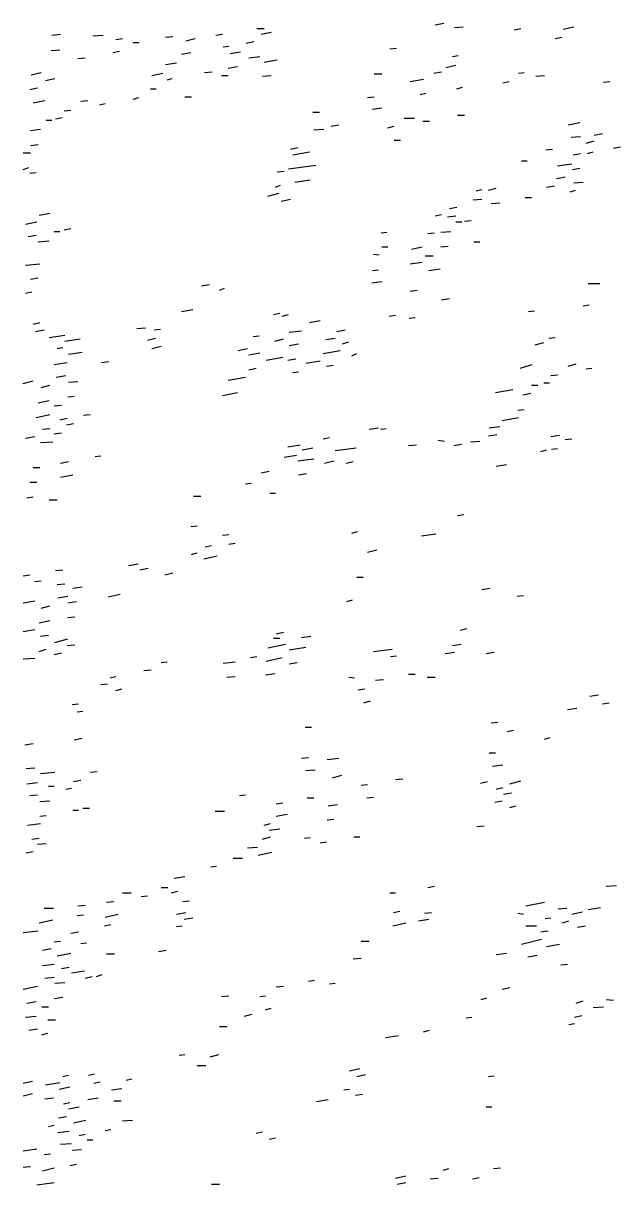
# Model space of a CAD drawing. Extents: x 0 to 599, y 0 to 600.
# Drawn here: x 0.2 to 151.5, y 304.6 to 600.2 of the extents above; entities that cross this region are included whole.
import ezdxf

# ---------------------------------------------------------------- set-up
doc = ezdxf.new("R2010")
doc.units = 0
doc.header["$MEASUREMENT"] = 0
doc.layers.add('LIMESTONE_FSET7', color=126, linetype='CONTINUOUS')

msp = doc.modelspace()

# ---------------------------------------------------------------- linework, layer by layer
at = {"layer": 'LIMESTONE_FSET7'}
for p, q in [((105, 599.81), (107.2, 600.19)), ((7.5, 597.19), (9.7, 597.38)), ((17.93, 597), (20.49, 597.19)), ((49.21, 597.19), (50.85, 597.38)), ((59.63, 598.88), (61.46, 598.88)), ((60.73, 597.38), (63.29, 597.94)), ((109.94, 599.06), (112.13, 599.25)), ((125.12, 598.5), (126.77, 598.88)), ((137.56, 598.69), (140.3, 599.25)), ((23.78, 596.07), (25.43, 596.26)), ((28.17, 595.32), (29.63, 595.32)), ((36.4, 596.63), (38.23, 596.82)), ((41.52, 595.69), (43.9, 596.26)), ((51.04, 594.2), (52.5, 594.38)), ((56.89, 595.13), (58.9, 595.51)), ((135.55, 596.26), (137.2, 596.63)), ((7.32, 593.26), (9.51, 593.45)), ((14.09, 591.2), (15.91, 591.39)), ((23.05, 592.7), (24.7, 593.07)), ((40.43, 592.32), (42.8, 592.7)), ((52.87, 592.51), (55.43, 592.89)), ((57.62, 591.39), (60.37, 591.76)), ((93.48, 593.64), (95.12, 593.82)), ((109.39, 591.76), (110.85, 591.95)), ((36.4, 589.7), (39.15, 590.08)), ((52.32, 588.77), (54.7, 589.14)), ((61.46, 590.27), (64.76, 590.83)), ((107.74, 588.95), (110.3, 589.52)), ((2.2, 587.08), (4.76, 587.64)), ((5.85, 585.59), (8.23, 586.15)), ((32.93, 586.9), (35.67, 587.46)), ((36.77, 585.77), (38.05, 586.15)), ((46.28, 587.64), (48.29, 587.83)), ((50.67, 586.9), (52.32, 586.9)), ((61.1, 586.71), (63.29, 586.9)), ((89.45, 587.27), (91.46, 587.27)), ((98.6, 585.4), (102.07, 585.96)), ((104.63, 587.46), (106.65, 587.83)), ((122.2, 585.02), (123.84, 585.4)), ((126.22, 587.46), (127.68, 587.64)), ((130.61, 586.71), (132.8, 586.9)), ((147.8, 585.21), (149.45, 585.4)), ((1.83, 583.34), (3.84, 583.71)), ((32.56, 583.53), (34.02, 583.53)), ((101.16, 582.03), (102.62, 582.4)), ((110.49, 583.53), (111.95, 583.9)), ((2.74, 579.97), (5.67, 580.53)), ((14.82, 580.34), (16.65, 580.53)), ((19.57, 579.41), (21.04, 579.78)), ((28.17, 580.9), (29.63, 581.28)), ((41.34, 581.47), (42.99, 581.47)), ((87.8, 581.28), (89.45, 581.47)), ((10.61, 577.91), (12.26, 578.1)), ((73.9, 577.54), (75.55, 577.54)), ((89.09, 578.28), (91.46, 578.66)), ((110.67, 576.79), (112.5, 576.79)), ((6.04, 575.48), (7.5, 575.48)), ((8.41, 575.85), (10.06, 576.22)), ((78.48, 573.98), (80.49, 574.35)), ((92.93, 573.6), (94.57, 573.98)), ((97.13, 576.04), (99.7, 576.04)), ((101.89, 575.29), (103.54, 575.29)), ((138.84, 574.35), (141.77, 574.91)), ((2.01, 572.86), (4.57, 573.23)), ((74.09, 573.04), (76.65, 573.23)), ((139.57, 571.17), (141.95, 571.36)), ((145.43, 571.73), (147.62, 572.11)), ((2.01, 569.11), (4.02, 569.3)), ((68.23, 568.17), (70.06, 568.55)), ((94.57, 570.42), (96.22, 570.42)), ((133.17, 567.99), (134.82, 568.17)), ((143.41, 569.67), (145.43, 570.23)), ((150.37, 568.36), (152.2, 568.74)), ((0.18, 567.24), (2.01, 567.24)), ((68.78, 566.68), (72.99, 567.43)), ((126.95, 565.18), (128.41, 565.18)), ((140.12, 566.68), (141.95, 567.05)), ((143.78, 567.05), (145.24, 567.43)), ((0.18, 562.93), (1.65, 563.49)), ((1.83, 562), (3.48, 562.18)), ((64.76, 562.37), (66.59, 562.56)), ((67.68, 563.12), (74.63, 564.06)), ((136.1, 563.87), (139.76, 564.43)), ((139.94, 562.93), (141.77, 563.31)), ((64.39, 558.44), (65.67, 559)), ((69.33, 559.75), (73.17, 560.31)), ((133.35, 558.44), (135.37, 558.81)), ((135.91, 560.69), (138.11, 561.06)), ((140.3, 559.56), (142.68, 559.75)), ((62.38, 556.19), (65.3, 556.94)), ((115.43, 557.5), (116.89, 557.88)), ((118.54, 557.69), (120.55, 558.25)), ((127.87, 555.82), (129.51, 555.82)), ((139.39, 557.32), (140.67, 557.69)), ((65.85, 554.88), (68.23, 555.44)), ((108.66, 553.01), (110.49, 553.39)), ((114.7, 555.26), (116.89, 555.44)), ((119.27, 554.32), (121.46, 554.51)), ((4.21, 551.33), (6.95, 551.89)), ((105, 551.14), (106.65, 551.51)), ((108.11, 550.95), (110.3, 551.14)), ((112.5, 549.83), (114.15, 550.02)), ((0.73, 549.08), (3.66, 549.64)), ((8.05, 547.21), (9.51, 547.21)), ((10.61, 547.58), (12.26, 547.96)), ((91.28, 546.83), (92.74, 547.02)), ((106.46, 547.02), (109.02, 547.21)), ((110.3, 549.64), (111.77, 549.64)), ((1.46, 545.9), (3.48, 546.27)), ((4.02, 544.59), (6.77, 544.77)), ((103.17, 546.65), (104.82, 546.83)), ((114.88, 544.59), (116.34, 544.59)), ((89.27, 541.4), (90.73, 541.22)), ((91.46, 543.28), (92.93, 543.28)), ((98.96, 542.71), (101.71, 543.28)), ((102.44, 541.03), (104.45, 541.03)), ((106.46, 543.28), (108.29, 543.46)), ((0.73, 538.6), (4.39, 538.97)), ((98.6, 538.97), (101.71, 539.34)), ((2.01, 535.04), (4.02, 535.41)), ((89.09, 537.29), (90.55, 537.47)), ((103.35, 537.29), (106.28, 537.66)), ((45.55, 533.35), (47.56, 533.73)), ((50.12, 532.23), (51.4, 532.79)), ((88.9, 534.1), (91.46, 534.48)), ((98.6, 532.04), (100.43, 532.23)), ((143.96, 533.92), (146.89, 533.92)), ((0.73, 531.48), (2.38, 531.86)), ((106.65, 529.8), (108.66, 530.17)), ((40.43, 526.8), (43.35, 527.36)), ((63.84, 526.05), (65.49, 526.43)), ((128.78, 526.8), (130.24, 526.99)), ((142.68, 528.3), (144.15, 528.49)), ((2.74, 523.62), (4.39, 523.99)), ((66.04, 525.68), (67.68, 526.05)), ((72.99, 523.99), (75.73, 524.56)), ((93.29, 525.68), (94.94, 525.87)), ((98.41, 525.12), (99.88, 525.3)), ((3.29, 521.75), (5.49, 522.12)), ((6.77, 520.25), (10.79, 520.81)), ((29.09, 522.5), (31.28, 522.68)), ((33.48, 522.12), (35.12, 522.31)), ((58.72, 520.44), (60.18, 520.62)), ((67.87, 521.56), (70.98, 521.93)), ((79.94, 521.75), (82.13, 522.12)), ((8.78, 517.44), (10.24, 517.63)), ((10.79, 519.31), (14.63, 519.88)), ((31.83, 519.5), (33.84, 520.06)), ((32.93, 517.44), (35.3, 518)), ((54.88, 516.88), (57.26, 517.44)), ((64.21, 519.31), (66.4, 519.88)), ((67.87, 518.19), (70.24, 518.56)), ((77.2, 519.69), (79.57, 520.06)), ((81.4, 518.56), (83.05, 519.13)), ((130.43, 518.38), (132.62, 518.94)), ((133.9, 520.06), (135.55, 520.25)), ((11.71, 515.94), (15.18, 516.51)), ((57.62, 515.76), (60.37, 516.32)), ((62.01, 514.45), (66.22, 515.2)), ((67.5, 514.45), (69.51, 514.82)), ((76.46, 516.13), (80.85, 516.88)), ((83.78, 515.57), (85.06, 516.13)), ((8.05, 513.32), (11.34, 513.88)), ((20.12, 513.88), (21.95, 514.07)), ((57.62, 512.01), (59.45, 512.39)), ((68.78, 511.26), (70.24, 511.45)), ((72.07, 513.7), (75.73, 514.26)), ((77.38, 512.95), (79.02, 513.14)), ((126.59, 512.39), (129.7, 513.32)), ((138.84, 512.95), (140.85, 513.51)), ((143.41, 512.2), (144.88, 512.39)), ((0.18, 508.46), (2.74, 509.2)), ((8.6, 510.14), (10.98, 510.51)), ((11.71, 508.83), (14.09, 509.02)), ((52.32, 509.39), (56.71, 510.14)), ((132.62, 508.64), (134.09, 508.64)), ((134.45, 510.51), (136.1, 510.7)), ((4.76, 507.52), (6.95, 508.08)), ((50.85, 505.46), (54.7, 506.21)), ((120.37, 506.21), (124.76, 506.96)), ((127.32, 505.65), (129.33, 506.02)), ((129.51, 508.08), (131.16, 508.08)), ((4.02, 503.59), (6.77, 504.15)), ((8.05, 502.84), (9.88, 503.03)), ((11.52, 505.09), (13.17, 505.27)), ((3.48, 499.84), (6.95, 500.59)), ((9.51, 499.28), (11.34, 499.66)), ((15.55, 500.41), (17.2, 500.59)), ((122.01, 499.1), (126.22, 499.84)), ((126.04, 501.72), (127.68, 501.9)), ((5.12, 496.85), (6.95, 497.04)), ((11.16, 497.97), (12.99, 498.35)), ((88.17, 496.85), (90.55, 497.22)), ((91.1, 496.85), (92.56, 497.04)), ((118.72, 497.22), (121.46, 497.6)), ((0.73, 494.6), (3.11, 494.98)), ((4.57, 493.48), (7.68, 493.67)), ((8.05, 495.73), (9.88, 495.91)), ((76.46, 494.42), (78.11, 494.79)), ((105.73, 494.04), (107.38, 493.85)), ((113.96, 493.67), (116.34, 493.85)), ((118.54, 495.16), (120.73, 495.54)), ((134.45, 494.98), (136.65, 495.35)), ((138.11, 494.23), (139.76, 494.42)), ((67.5, 492.36), (70.61, 492.92)), ((71.16, 491.61), (73.9, 492.17)), ((79.57, 491.42), (84.88, 492.17)), ((98.23, 492.73), (100.24, 492.92)), ((109.76, 492.73), (111.77, 493.1)), ((131.89, 491.23), (133.35, 491.61)), ((134.63, 491.79), (136.1, 491.98)), ((9.7, 488.24), (11.71, 488.61)), ((18.48, 489.92), (19.94, 490.11)), ((66.59, 489.73), (69.7, 490.3)), ((70.06, 488.8), (74.09, 489.36)), ((76.83, 488.24), (79.21, 488.8)), ((82.32, 488.24), (84.15, 488.61)), ((120.55, 487.49), (123.11, 487.86)), ((2.74, 487.11), (4.39, 487.11)), ((9.7, 484.68), (12.8, 485.24)), ((60.73, 485.8), (62.74, 486.18)), ((70.24, 485.24), (72.26, 485.62)), ((1.83, 483.37), (3.66, 483.37)), ((56.71, 483), (58.17, 483.18)), ((1.1, 479.44), (2.74, 479.63)), ((6.77, 478.88), (8.78, 478.88)), ((43.54, 479.81), (45.37, 479.81)), ((62.93, 480.56), (64.39, 480.56)), ((110.67, 474.95), (112.32, 475.13)), ((42.8, 472.14), (44.45, 472.32)), ((50.85, 469.89), (52.5, 470.08)), ((83.78, 470.45), (85.24, 470.83)), ((101.52, 469.7), (105.18, 470.27)), ((46.46, 466.9), (48.11, 467.27)), ((52.5, 467.64), (54.15, 467.83)), ((42.99, 465.02), (44.45, 465.4)), ((46.1, 463.9), (49.57, 464.65)), ((87.8, 465.59), (90.18, 466.15)), ((27.07, 462.22), (29.45, 462.59)), ((29.82, 461.09), (32.01, 461.47)), ((0.18, 459.59), (1.83, 459.78)), ((3.11, 458.1), (4.76, 458.28)), ((8.41, 460.9), (10.24, 461.09)), ((36.22, 459.78), (38.23, 460.34)), ((85.06, 459.22), (86.71, 459.22)), ((8.78, 457.35), (10.79, 457.54)), ((12.8, 456.41), (15.18, 456.79)), ((116.89, 456.04), (118.9, 456.41)), ((0.18, 452.67), (3.11, 453.23)), ((8.96, 453.98), (11.52, 454.35)), ((11.52, 452.67), (13.72, 453.04)), ((21.77, 454.17), (24.88, 454.91)), ((82.5, 453.04), (83.96, 453.42)), ((125.85, 454.35), (127.5, 454.54)), ((4.76, 451.36), (6.95, 451.92)), ((4.21, 447.61), (6.95, 448.17)), ((11.52, 448.92), (13.35, 449.11)), ((0.18, 445.37), (3.11, 445.93)), ((4.57, 444.24), (6.59, 444.43)), ((8.23, 442.56), (11.52, 443.49)), ((63.84, 443.68), (65.49, 443.68)), ((64.57, 444.81), (66.4, 445.18)), ((70.98, 443.87), (73.35, 444.24)), ((111.4, 445.74), (113.05, 446.12)), ((4.21, 440.31), (6.04, 440.87)), ((11.34, 441.81), (13.35, 442)), ((62.38, 441.25), (66.95, 442.18)), ((67.87, 440.69), (72.07, 441.44)), ((89.27, 440.31), (94.02, 440.87)), ((109.39, 441.81), (111.59, 442.18)), ((0.18, 438.44), (3.11, 438.63)), ((8.05, 439.56), (9.88, 439.94)), ((35.3, 437.5), (36.77, 437.69)), ((51.04, 437.32), (54.15, 437.69)), ((57.99, 438.81), (59.63, 439)), ((62.01, 437.88), (66.04, 438.81)), ((67.87, 437.13), (69.88, 437.5)), ((93.66, 439), (95.12, 439.19)), ((107.56, 439.75), (109.94, 440.12)), ((117.99, 439.75), (120, 440.12)), ((30.91, 435.44), (32.74, 435.63)), ((61.83, 434.32), (64.21, 434.7)), ((19.94, 431.89), (21.59, 432.07)), ((22.32, 433.57), (23.78, 433.95)), ((51.95, 433.76), (54.15, 433.95)), ((83.05, 433.76), (84.51, 433.57)), ((89.82, 433.01), (91.83, 433.2)), ((98.23, 434.51), (99.88, 434.51)), ((102.99, 433.76), (105, 433.76)), ((23.78, 430.39), (25.24, 430.76)), ((85.43, 430.58), (87.07, 430.76)), ((144.33, 428.89), (146.52, 429.27)), ((12.62, 426.83), (14.27, 427.02)), ((86.89, 427.21), (88.54, 427.77)), ((138.66, 425.52), (141.04, 425.9)), ((147.62, 427.02), (149.27, 427.21)), ((13.9, 424.96), (15.37, 425.15)), ((71.89, 421.03), (73.54, 421.03)), ((119.27, 422.15), (120.91, 422.34)), ((123.29, 419.91), (124.94, 420.28)), ((0.55, 416.54), (2.74, 416.91)), ((13.17, 417.85), (15.18, 418.22)), ((132.8, 418.03), (134.27, 418.41)), ((118.72, 414.48), (120.37, 414.48)), ((70.98, 413.17), (72.8, 413.35)), ((77.56, 412.79), (80.49, 413.17)), ((119.63, 411.11), (122.2, 411.48)), ((0.91, 410.55), (3.11, 410.73)), ((4.57, 409.24), (8.23, 409.61)), ((17.2, 409.61), (19.02, 409.8)), ((72.07, 409.98), (74.45, 410.17)), ((78.84, 408.11), (81.22, 408.86)), ((1.1, 406.61), (3.84, 406.99)), ((6.59, 406.05), (8.05, 406.05)), ((10.98, 405.3), (12.44, 405.49)), ((12.99, 407.18), (14.82, 407.55)), ((86.16, 406.24), (87.8, 406.43)), ((94.94, 407.74), (96.77, 407.93)), ((116.52, 406.8), (118.35, 407.18)), ((120.55, 405.3), (122.2, 405.68)), ((124.02, 406.61), (126.77, 407.36)), ((1.83, 403.62), (3.84, 403.81)), ((4.39, 402.12), (6.95, 402.31)), ((55.24, 403.62), (56.71, 403.81)), ((72.44, 403.06), (74.09, 403.06)), ((87.62, 403.06), (89.27, 403.24)), ((120.18, 401.93), (122.01, 402.31)), ((122.38, 403.99), (124.39, 404.37)), ((12.8, 399.88), (14.27, 399.88)), ((15.37, 400.44), (17.01, 400.44)), ((49.02, 399.69), (51.4, 399.69)), ((64.57, 401.56), (66.22, 401.75)), ((77.74, 401), (80.12, 401.37)), ((124.02, 400.62), (125.49, 401)), ((1.28, 396.13), (4.57, 396.51)), ((4.39, 398.38), (6.04, 398.56)), ((61.46, 396.13), (63.11, 396.51)), ((64.57, 398.38), (67.32, 398.94)), ((77.56, 397.44), (79.21, 397.63)), ((62.74, 394.82), (65.49, 395.2)), ((115.61, 395.76), (117.44, 395.94)), ((2.38, 392.57), (4.21, 392.76)), ((3.84, 391.26), (6.04, 391.45)), ((57.26, 390.33), (59.82, 390.51)), ((61.1, 392.57), (63.11, 393.14)), ((71.71, 392.76), (73.17, 392.95)), ((75.73, 391.64), (77.38, 391.83)), ((84.33, 393.14), (85.79, 393.14)), ((0.91, 389.02), (2.74, 389.39)), ((53.6, 387.71), (55.98, 387.71)), ((60, 388.46), (63.48, 389.2)), ((47.93, 385.46), (49.39, 385.65)), ((38.6, 382.65), (41.34, 383.03)), ((25.43, 378.91), (27.62, 378.91)), ((35.3, 380.22), (36.95, 380.22)), ((37.87, 378.91), (39.51, 379.28)), ((93.48, 378.91), (94.94, 378.91)), ((103.17, 380.22), (104.82, 380.59)), ((148.54, 380.59), (151.1, 380.78)), ((14.09, 375.54), (15.91, 375.73)), ((21.4, 376.47), (23.23, 376.66)), ((30.18, 377.97), (31.83, 378.16)), ((40.79, 376.66), (42.44, 376.85)), ((128.05, 375.54), (132.8, 376.47)), ((5.49, 374.98), (7.87, 374.98)), ((13.9, 373.1), (15.55, 373.29)), ((21.04, 372.73), (24.33, 373.48)), ((39.15, 373.48), (41.52, 373.85)), ((41.16, 372.17), (43.35, 372.54)), ((94.39, 373.85), (96.04, 374.23)), ((102.26, 373.67), (104.09, 373.85)), ((126.04, 373.67), (127.5, 373.48)), ((132.99, 372.36), (134.45, 372.54)), ((136.28, 374.79), (138.48, 374.98)), ((139.76, 373.48), (142.5, 374.04)), ((143.96, 374.6), (147.07, 375.16)), ((4.21, 371.23), (7.68, 371.98)), ((20.85, 370.48), (22.5, 370.86)), ((39.15, 370.3), (40.61, 370.48)), ((94.21, 370.48), (97.5, 371.23)), ((100.79, 371.79), (103.35, 372.17)), ((128.05, 370.48), (130.79, 370.48)), ((137.38, 371.23), (139.02, 371.79)), ((141.22, 370.11), (143.23, 370.48)), ((0.18, 368.8), (4.02, 369.17)), ((8.05, 366.37), (9.7, 366.55)), ((12.26, 368.61), (14.27, 368.99)), ((86.16, 366.55), (88.17, 366.55)), ((126.95, 365.8), (132.07, 367.11)), ((131.89, 368.99), (133.72, 369.17)), ((5.12, 364.31), (7.32, 364.68)), ((14.82, 365.99), (16.28, 366.18)), ((34.57, 363.93), (36.59, 364.31)), ((133.35, 365.24), (136.65, 365.8)), ((5.12, 360.37), (8.05, 360.75)), ((8.78, 362.81), (12.26, 363.56)), ((21.4, 363.37), (23.41, 363.37)), ((84.15, 362.06), (86.16, 362.25)), ((120.55, 363.18), (123.11, 363.56)), ((128.6, 362.62), (130.98, 363)), ((137.01, 360.56), (138.66, 360.75)), ((9.88, 359.63), (11.89, 360)), ((12.44, 358.5), (15.73, 359.06)), ((18.84, 357.57), (20.3, 358.13)), ((0.18, 354.38), (3.84, 355.13)), ((5.67, 357.19), (8.05, 357.38)), ((8.23, 355.88), (10.79, 356.07)), ((15.91, 357.19), (17.74, 357.57)), ((64.57, 354.95), (66.4, 355.13)), ((72.8, 356.44), (74.27, 356.63)), ((78.11, 355.69), (79.57, 355.88)), ((122.01, 354.38), (124.02, 354.76)), ((8.05, 351.95), (10.24, 352.32)), ((50.67, 352.51), (52.5, 352.7)), ((60.37, 352.51), (61.83, 352.7)), ((116.71, 351.76), (118.17, 352.14)), ((1.1, 350.83), (3.48, 351.2)), ((4.94, 349.89), (6.59, 349.89)), ((61.83, 349.14), (63.29, 349.52)), ((140.85, 350.83), (142.68, 351.39)), ((145.24, 349.7), (147.8, 349.89)), ((148.54, 351.76), (150.37, 351.58)), ((0.73, 347.27), (3.48, 347.46)), ((6.4, 346.52), (8.41, 346.52)), ((56.52, 347.46), (58.35, 348.02)), ((112.87, 347.08), (114.33, 347.27)), ((140.49, 347.27), (142.32, 347.64)), ((1.65, 343.9), (3.84, 344.27)), ((4.94, 342.78), (6.4, 343.15)), ((50.12, 344.84), (51.95, 344.84)), ((102.07, 343.53), (103.54, 343.9)), ((139.02, 345.4), (140.49, 345.59)), ((92.38, 342.03), (95.67, 342.59)), ((39.88, 337.54), (41.34, 337.72)), ((47.74, 337.16), (49.94, 337.72)), ((44.45, 334.91), (46.65, 334.91)), ((83.23, 333.6), (85.79, 334.17)), ((10.24, 332.11), (11.71, 332.48)), ((16.83, 332.48), (18.29, 332.85)), ((26.34, 331.17), (27.8, 331.54)), ((85.06, 332.11), (87.26, 332.67)), ((118.54, 332.11), (120, 332.29)), ((0.18, 330.42), (2.56, 330.98)), ((5.85, 330.05), (9.51, 330.61)), ((9.33, 328.92), (12.07, 329.49)), ((18.11, 330.42), (19.76, 330.8)), ((22.68, 328.74), (25.24, 329.11)), ((81.77, 328.74), (83.23, 328.92)), ((0.18, 327.24), (2.56, 327.8)), ((5.67, 326.49), (7.87, 326.68)), ((10.43, 325.18), (12.07, 325.55)), ((16.65, 326.3), (19.21, 326.68)), ((23.23, 325.93), (25.06, 325.93)), ((74.82, 325.74), (77.74, 326.3)), ((84.7, 327.43), (86.52, 327.61)), ((11.71, 323.87), (14.45, 324.43)), ((117.99, 324.43), (119.45, 324.43)), ((6.59, 319.38), (8.05, 319.75)), ((9.15, 321.62), (11.16, 322)), ((12.99, 320.31), (16.1, 321.06)), ((25.43, 320.87), (27.99, 321.06)), ((8.96, 317.88), (11.89, 318.25)), ((14.45, 317.13), (15.91, 317.5)), ((21.04, 318.44), (22.5, 318.63)), ((59.45, 317.69), (61.1, 318.07)), ((62.74, 316.19), (64.39, 316.57)), ((0.18, 313.2), (3.66, 313.76)), ((9.7, 314.88), (12.44, 315.07)), ((12.62, 313.39), (15, 313.57)), ((16.46, 316.01), (17.93, 316.01)), ((5.49, 312.26), (7.13, 312.45)), ((0.18, 309.08), (2.01, 309.27)), ((5.12, 308.14), (8.05, 308.89)), ((12.07, 309.45), (13.72, 309.83)), ((107.01, 308.33), (108.48, 308.71)), ((119.82, 308.71), (121.65, 308.89)), ((3.66, 304.59), (8.05, 305.15)), ((48.11, 304.77), (50.12, 304.77)), ((94.94, 306.27), (97.5, 306.83)), ((95.3, 304.77), (97.5, 305.15)), ((103.72, 306.08), (105.73, 306.27)), ((114.51, 306.08), (116.16, 306.46))]:
    msp.add_line(p, q, dxfattribs=at)

doc.saveas('drawing.dxf')
